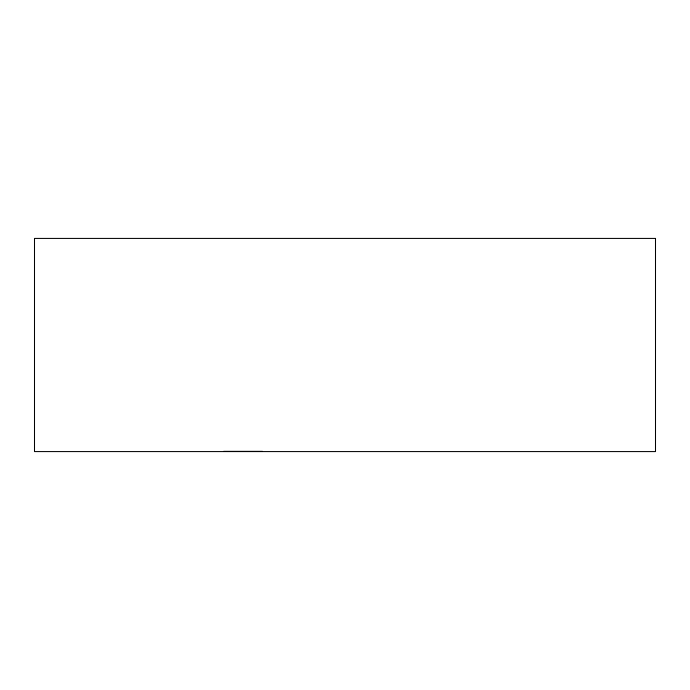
<?xml version="1.0" encoding="UTF-8"?>
<svg xmlns="http://www.w3.org/2000/svg" width="690" height="690" viewBox="0 0 690 690"><rect width="100%" height="100%" fill="white"/><g stroke="black" fill="none" stroke-linecap="round" stroke-linejoin="round"><path stroke-width="1.03" d="M223.629 451.355L262.485 451.355M655.5 238.421L34.5 238.421L34.5 451.579L655.5 451.579L655.5 238.421"/></g></svg>
